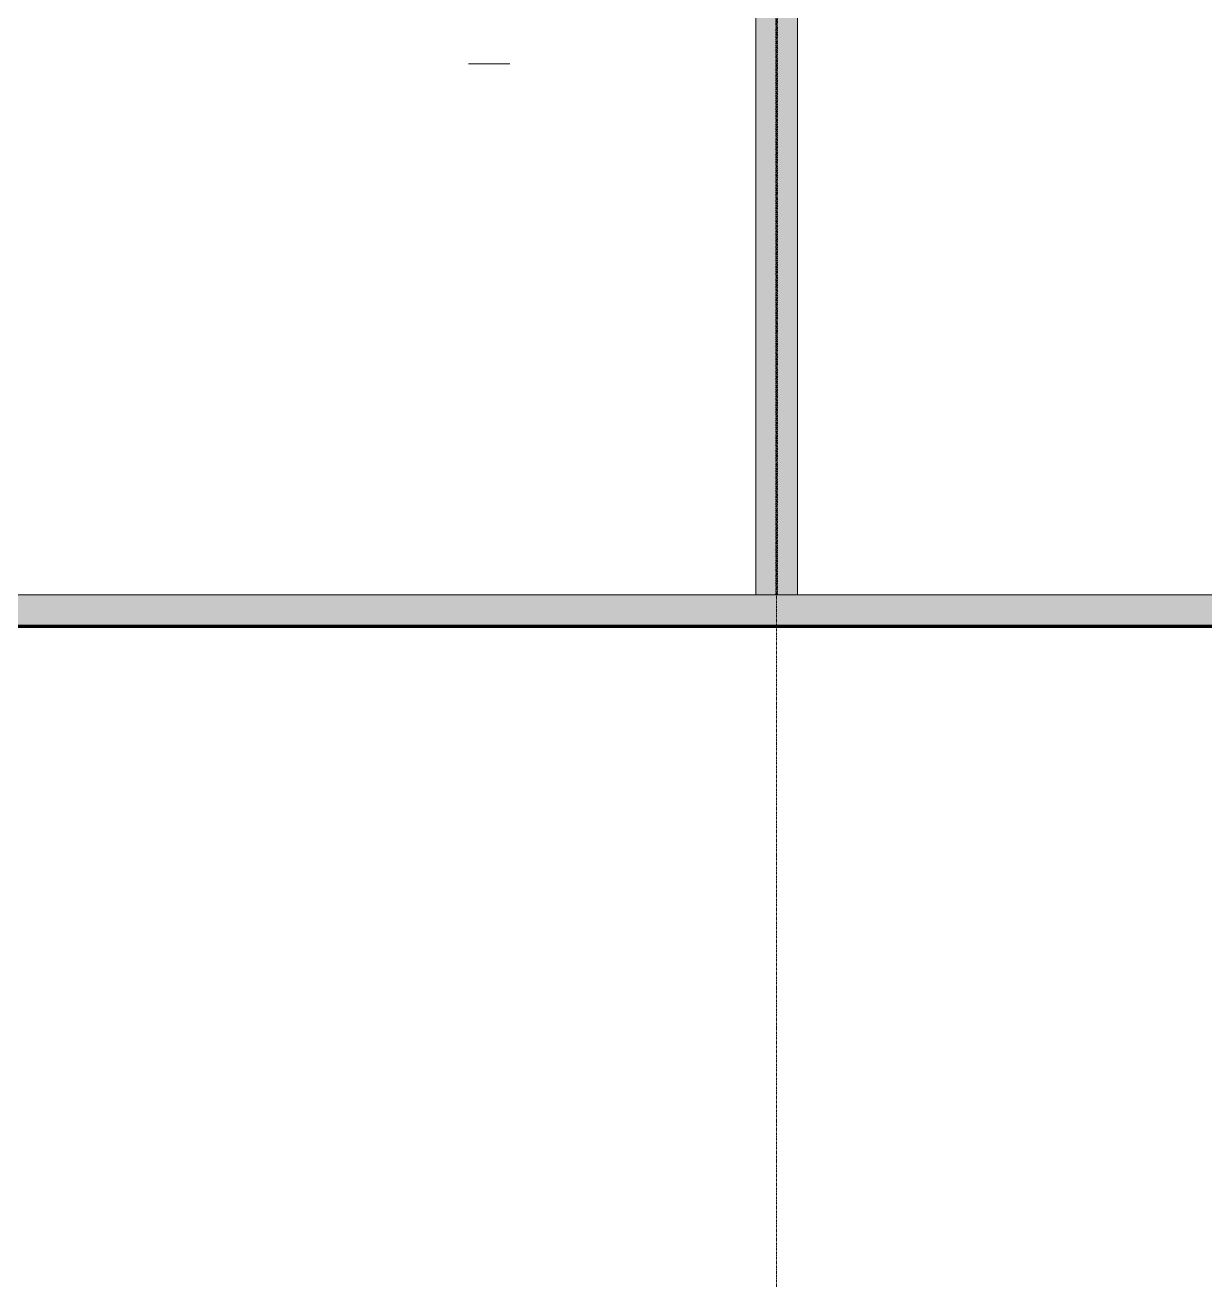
# Model space of a CAD drawing. Header units: inches. Extents: x -26493 to -10162, y -132 to 713.
# Drawn here: x -17294.5 to -17069.4, y -132 to 108.7 of the extents above; entities that cross this region are included whole.
import ezdxf

# ---------------------------------------------------------------- set-up
doc = ezdxf.new("R2010")
doc.units = ezdxf.units.IN
doc.header["$MEASUREMENT"] = 0
doc.linetypes.add('Grid Line 1_2_', pattern=[0.875, 0.5, -0.125, 0.125, -0.125])
doc.linetypes.add('Hidden 1_8_', pattern=[0.1875, 0.125, -0.0625])
for name, color, linetype, lineweight in [('A-FLOR-LEVL', 51, 'Continuous', 9), ('C-BLDG-PADS', 91, 'Continuous', 9), ('C-TOPO', 7, 'Continuous', 9), ('Q-SPCQ', 91, 'Continuous', 9), ('S-COLS', 52, 'Continuous', 9), ('S-GRID', 1, 'Continuous', 9)]:
    doc.layers.add(name, color=color, linetype=linetype, lineweight=lineweight)

# ---------------------------------------------------------------- blocks, each defined once
blk = doc.blocks.new('W-Wide Flange-Column - W10X33-658010-Section 1')
at = {"layer": 'S-COLS', "linetype": 'Hidden 1_8_'}
for p, q in [((-22110.21, 229.02), (-22110.21, 0)), ((-22109.9, 0), (-22109.9, 229.25))]:
    blk.add_line(p, q, dxfattribs=at)
blk = doc.blocks.new('Basketball_Backstop-Performance_Sports_Systems-3103-Ceiling_Hung - 27_-0_ to 27_-11 7_8_-706978-Section 1')
at = {"layer": 'Q-SPCQ'}
for p, q in [((-22168.87, 101.31), (-22164.93, 101.31)), ((-22164.93, 101.31), (-22160.99, 101.31))]:
    blk.add_line(p, q, dxfattribs=at)

msp = doc.modelspace()

# ---------------------------------------------------------------- hatches: boundary and pattern name
at = {"layer": 'C-BLDG-PADS'}
h = msp.add_hatch(dxfattribs=at)
h.set_pattern_fill('FP_22', color=256, style=0, pattern_type=2)
h.set_pattern_definition([(50, (-21585.694, 102), (36.72335, -3.21301), [3.84, -42.24]), (355, (-21585.694, 102), (-7.10443, 38.51274), [3.072, -33.792]), (100.451, (-21582.633, 101.732), (29.62024, 35.29956), [3.263, -35.898]), (46.184, (-21585.694, 112.24), (54.6425, -8.47523), [5.76, -63.36]), (96.636, (-21581.14, 111.534), (47.85396, 49.8752), [4.895, -53.848]), (351.184, (-21585.694, 112.24), (47.8553, 49.87485), [4.608, -50.688]), (21, (-21580.574, 109.68), (30.56126, -20.614), [3.84, -42.24]), (326, (-21580.574, 109.68), (12.45768, 37.1283), [3.072, -33.792]), (71.451, (-21578.027, 107.962), (43.02, 16.5135), [3.263, -35.898]), (37.5, (-21585.694, 102), (0.6228, 17.04428), [1.69, -31.693, 1.69, -32.614, -33.92]), (37.5, (-21585.694, 102), (0.6228, 17.04428), [-67.686, 1.69, -32.23]), (7.5, (-21585.694, 102), (13.469403, 20.19387), [1.69, -17.869, 1.69, -30.925, -12.928]), (7.5, (-21585.694, 102), (13.469403, 20.19387), [-52.173, 1.69, -11.238]), (327.5, (-21597.111, 102), (27.331677, -1.155216), [1.69, -11.11, 1.69, -38.246, -52.992]), (327.5, (-21597.111, 102), (27.331677, -1.155216), [-52.736, 1.69, -51.302]), (317.5, (-21602.23, 102), (29.85903, 5.12498), [1.69, -14.95, 1.69, -24.832, -37.632]), (317.5, (-21602.23, 102), (29.85903, 5.12498), [-43.162, 1.69, -35.942])])
h.paths.add_polyline_path([(-16177.09, -6), (-16170.93, -6), (-16170.93, 0), (-17812.65, 0), (-17812.65, -6), (-16215.82, -6)], flags=0)
at = {"layer": 'S-COLS'}
h = msp.add_hatch(color=256, dxfattribs=at)
h.paths.add_polyline_path([(-17147.14, 0), (-17147.14, 232.12), (-17155.1, 226.1), (-17155.1, 0)], flags=0)
h.paths.add_polyline_path([(-17155.1, 226.41), (-17147.14, 232.43), (-17147.14, 279.8), (-17155.1, 279.68), (-17155.1, 245.16)], flags=0)
h.paths.add_polyline_path([(-17155.1, 279.99), (-17147.14, 280.11), (-17147.14, 288.15), (-17155.1, 288.32), (-17155.1, 280.79)], flags=0)
h.paths.add_polyline_path([(-17149.81, 338.94), (-17149.89, 339.01), (-17149.76, 339.07), (-17149.81, 338.94)], flags=0)
h.paths.add_polyline_path([(-17155.1, 338.66), (-17152.3, 338.78), (-17152.81, 339.33), (-17152.73, 339.4), (-17152.26, 338.89), (-17149.81, 338.94), (-17149.81, 338.88), (-17147.14, 338.99), (-17147.14, 348.67), (-17147.44, 348.67), (-17147.22, 348.42), (-17147.3, 348.35), (-17147.59, 348.67), (-17150.16, 348.67), (-17149.76, 339.07), (-17149.87, 339.07), (-17150.27, 348.67), (-17155.1, 348.67), (-17155.1, 338.94)], flags=0)

# ---------------------------------------------------------------- linework, layer by layer
at = {"layer": 'A-FLOR-LEVL', "linetype": 'Grid Line 1_2_'}
msp.add_line((-18203.93, 0), (-15467.16, 0), dxfattribs=at)
at = {"layer": 'C-BLDG-PADS', "lineweight": 13}
for p, q in [((-16181.74, 0), (-17501.62, 0)), ((-17812.65, -6), (-16170.93, -6))]:
    msp.add_line(p, q, dxfattribs=at)
at = {"layer": 'C-TOPO', "lineweight": 70}
for p, q in [((-17092.39, -6.01), (-17461.99, -6.01)), ((-16170.93, -6.01), (-17092.39, -6.01))]:
    msp.add_line(p, q, dxfattribs=at)
at = {"layer": 'C-TOPO'}
for p, q in [((-17461.99, -6.01), (-17092.39, -6.01)), ((-17092.39, -6.01), (-16170.93, -6.01))]:
    msp.add_line(p, q, dxfattribs=at)
at = {"layer": 'S-COLS'}
for p, q in [((-17147.14, 0), (-17147.14, 232.15)), ((-17155.1, 226.11), (-17155.1, 0))]:
    msp.add_line(p, q, dxfattribs=at)
at = {"layer": 'S-GRID', "linetype": 'Grid Line 1_2_'}
msp.add_line((-17151.12, -132), (-17151.12, 648.66), dxfattribs=at)

# ---------------------------------------------------------------- block references
at = {"layer": 'Q-SPCQ'}
msp.add_blockref('Basketball_Backstop-Performance_Sports_Systems-3103-Ceiling_Hung - 27_-0_ to 27_-11 7_8_-706978-Section 1', (4958.94, 0), dxfattribs=at)
at = {"layer": 'S-COLS', "linetype": 'Hidden 1_8_'}
msp.add_blockref('W-Wide Flange-Column - W10X33-658010-Section 1', (4958.94, 0), dxfattribs=at)

doc.saveas('drawing.dxf')
